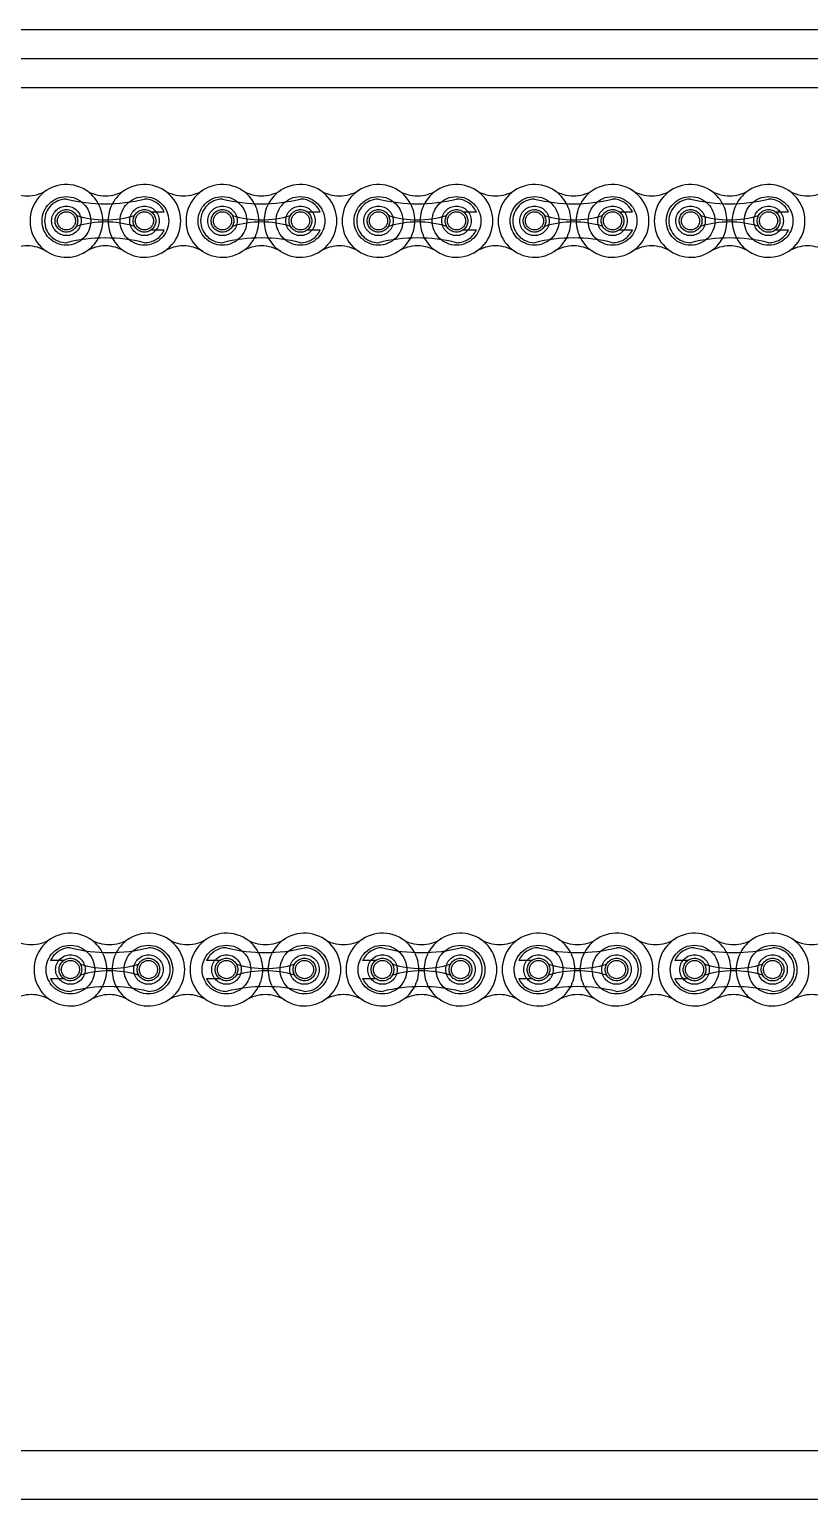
# Model space of a CAD drawing. Header units: metres. Extents: x 0 to 63075, y 0 to 44550.
# Drawn here: x 37905.4 to 38032.4, y 35027 to 35266.3 of the extents above; entities that cross this region are included whole.
import ezdxf

# ---------------------------------------------------------------- set-up
doc = ezdxf.new("R2010")
doc.units = ezdxf.units.M
doc.header["$LTSCALE"] = 75
doc.linetypes.add('HIDDEN2', pattern=[4.7625, 3.175, -1.5875])
for name, color, linetype in [('SDM', 7, 'Continuous'), ('SL4', 4, 'Continuous'), ('ST1', 7, 'HIDDEN2')]:
    doc.layers.add(name, color=color, linetype=linetype)

# ---------------------------------------------------------------- blocks, each defined once
blk = doc.blocks.new('A$Cf5e9a517')
at = {"layer": 'SL4'}
for p, q in [((1009.76, 1700.35), (2334.74, 1700.35)), ((2334.74, 1690.83), (1009.76, 1690.83)), ((1057.26, 1469.11), (2287.24, 1469.11))]:
    blk.add_line(p, q, dxfattribs=at)
at = {"layer": 'ST1'}
for p, q in [((1009.76, 1695.59), (2334.74, 1695.59)), ((2334.74, 1690.83), (1009.76, 1690.83)), ((1762.94, 1670.67), (1765.07, 1670.67)), ((1788.34, 1670.67), (1790.47, 1670.67)), ((1813.74, 1670.67), (1815.87, 1670.67)), ((1839.14, 1670.67), (1841.27, 1670.67)), ((1864.54, 1670.67), (1866.67, 1670.67)), ((1762.94, 1667.71), (1765.07, 1667.71)), ((1788.34, 1667.71), (1790.47, 1667.71)), ((1813.74, 1667.71), (1815.87, 1667.71)), ((1839.14, 1667.71), (1841.27, 1667.71)), ((1864.54, 1667.71), (1866.67, 1667.71)), ((1748.68, 1548.83), (1746.56, 1548.83)), ((1774.08, 1548.83), (1771.96, 1548.83)), ((1799.48, 1548.83), (1797.36, 1548.83)), ((1824.88, 1548.83), (1822.76, 1548.83)), ((1850.28, 1548.83), (1848.16, 1548.83)), ((1748.68, 1545.88), (1746.56, 1545.88)), ((1774.08, 1545.88), (1771.96, 1545.88)), ((1799.48, 1545.88), (1797.36, 1545.88)), ((1824.88, 1545.88), (1822.76, 1545.88)), ((1850.28, 1545.88), (1848.16, 1545.88)), ((1009.76, 1469.11), (2334.74, 1469.11)), ((2334.74, 1461.11), (1009.76, 1461.11))]:
    blk.add_line(p, q, dxfattribs=at)
for centre, radius in [((1749.14, 1669.19), 3.96), ((1761.84, 1669.19), 3.96), ((1774.54, 1669.19), 3.96), ((1787.24, 1669.19), 3.96), ((1799.94, 1669.19), 3.96), ((1812.64, 1669.19), 3.96), ((1825.34, 1669.19), 3.96), ((1838.04, 1669.19), 3.96), ((1850.74, 1669.19), 3.96), ((1863.44, 1669.19), 3.96), ((1749.14, 1669.19), 2.4), ((1749.14, 1669.19), 1.84), ((1749.14, 1669.19), 1.48), ((1761.84, 1669.19), 2.4), ((1761.84, 1669.19), 1.84), ((1761.84, 1669.19), 1.48), ((1774.54, 1669.19), 2.4), ((1774.54, 1669.19), 1.84), ((1774.54, 1669.19), 1.48), ((1787.24, 1669.19), 2.4), ((1787.24, 1669.19), 1.85), ((1787.24, 1669.19), 1.48), ((1799.94, 1669.19), 2.4), ((1799.94, 1669.19), 1.84), ((1799.94, 1669.19), 1.48), ((1812.64, 1669.19), 2.4), ((1812.64, 1669.19), 1.84), ((1812.64, 1669.19), 1.48), ((1825.34, 1669.19), 2.4), ((1825.34, 1669.19), 1.84), ((1825.34, 1669.19), 1.48), ((1838.04, 1669.19), 2.4), ((1838.04, 1669.19), 1.84), ((1838.04, 1669.19), 1.48), ((1850.74, 1669.19), 2.4), ((1850.74, 1669.19), 1.85), ((1850.74, 1669.19), 1.48), ((1863.44, 1669.19), 2.4), ((1863.44, 1669.19), 1.85), ((1863.44, 1669.19), 1.48), ((1749.79, 1547.36), 3.96), ((1762.49, 1547.36), 3.96), ((1775.19, 1547.36), 3.96), ((1787.89, 1547.36), 3.96), ((1800.59, 1547.36), 3.96), ((1813.29, 1547.36), 3.96), ((1825.99, 1547.36), 3.96), ((1838.69, 1547.36), 3.96), ((1851.39, 1547.36), 3.96), ((1864.09, 1547.36), 3.96), ((1749.79, 1547.36), 2.4), ((1749.79, 1547.36), 1.84), ((1749.79, 1547.36), 1.48), ((1762.49, 1547.36), 2.4), ((1762.49, 1547.36), 1.84), ((1762.49, 1547.36), 1.48), ((1775.19, 1547.36), 2.4), ((1775.19, 1547.36), 1.84), ((1775.19, 1547.36), 1.48), ((1787.89, 1547.36), 2.4), ((1787.89, 1547.36), 1.84), ((1787.89, 1547.36), 1.48), ((1800.59, 1547.36), 2.4), ((1800.59, 1547.36), 1.85), ((1800.59, 1547.36), 1.48), ((1813.29, 1547.36), 2.4), ((1813.29, 1547.36), 1.85), ((1813.29, 1547.36), 1.48), ((1825.99, 1547.36), 2.4), ((1825.99, 1547.36), 1.84), ((1825.99, 1547.36), 1.48), ((1838.69, 1547.36), 2.4), ((1838.69, 1547.36), 1.84), ((1838.69, 1547.36), 1.48), ((1851.39, 1547.36), 2.4), ((1851.39, 1547.36), 1.84), ((1851.39, 1547.36), 1.48), ((1864.09, 1547.36), 2.4), ((1864.09, 1547.36), 1.85), ((1864.09, 1547.36), 1.48)]:
    blk.add_circle(centre, radius, dxfattribs=at)
for centre, radius, start, end in [((1749.14, 1669.19), 5.92, 57.5667, 302.4333), ((1761.84, 1669.19), 5.92, 237.5667, 122.4333), ((1774.54, 1669.19), 5.92, 57.5667, 302.4333), ((1787.24, 1669.19), 5.92, 237.5667, 122.4333), ((1799.94, 1669.19), 5.92, 57.5667, 302.4333), ((1812.64, 1669.19), 5.92, 237.5667, 122.4333), ((1825.34, 1669.19), 5.92, 57.5667, 302.4333), ((1838.04, 1669.19), 5.92, 237.5667, 122.4333), ((1850.74, 1669.19), 5.92, 57.5667, 302.4333), ((1863.44, 1669.19), 5.92, 237.5667, 122.4333), ((1742.79, 1679.18), 5.92, 237.5667, 302.4333), ((1749.14, 1669.19), 3.55, 90, 270), ((1755.49, 1698.29), 26.32, 256.0401, 283.9599), ((1755.49, 1679.18), 5.92, 237.5667, 302.4333), ((1749.14, 1669.19), 5.92, 302.4333, 57.5667), ((1761.84, 1669.19), 5.92, 122.4333, 237.5667), ((1761.84, 1669.19), 3.55, 24.5534, 90), ((1768.19, 1679.18), 5.92, 237.5667, 302.4333), ((1774.54, 1669.19), 3.55, 90, 270), ((1780.89, 1698.29), 26.32, 256.0401, 283.9599), ((1780.89, 1679.18), 5.92, 237.5667, 302.4333), ((1774.54, 1669.19), 5.92, 302.4333, 57.5667), ((1787.24, 1669.19), 5.92, 122.4333, 237.5667), ((1787.24, 1669.19), 3.55, 24.5534, 90), ((1793.59, 1679.18), 5.92, 237.5667, 302.4333), ((1799.94, 1669.19), 3.55, 90, 270), ((1806.29, 1698.29), 26.32, 256.0401, 283.9599), ((1806.29, 1679.18), 5.92, 237.5667, 302.4333), ((1799.94, 1669.19), 5.92, 302.4333, 57.5667), ((1812.64, 1669.19), 5.92, 122.4333, 237.5667), ((1812.64, 1669.19), 3.55, 24.5534, 90), ((1818.99, 1679.18), 5.92, 237.5667, 302.4333), ((1825.34, 1669.19), 3.55, 90, 270), ((1831.69, 1698.29), 26.32, 256.0401, 283.9599), ((1831.69, 1679.18), 5.92, 237.5667, 302.4333), ((1825.34, 1669.19), 5.92, 302.4333, 57.5667), ((1838.04, 1669.19), 5.92, 122.4333, 237.5667), ((1838.04, 1669.19), 3.55, 24.5534, 90), ((1844.39, 1679.18), 5.92, 237.5667, 302.4333), ((1850.74, 1669.19), 3.55, 90, 270), ((1857.09, 1698.29), 26.32, 256.0401, 283.9599), ((1857.09, 1679.18), 5.92, 237.5667, 302.4333), ((1850.74, 1669.19), 5.92, 302.4333, 57.5667), ((1863.44, 1669.19), 5.92, 122.4333, 237.5667), ((1863.44, 1669.19), 3.55, 24.5534, 90), ((1869.79, 1679.18), 5.92, 237.5667, 302.4333), ((1755.49, 1685.54), 16.17, 252.993, 287.007), ((1780.89, 1685.54), 16.17, 252.993, 287.007), ((1806.29, 1685.54), 16.17, 252.993, 287.007), ((1831.69, 1685.54), 16.17, 252.993, 287.007), ((1857.09, 1685.54), 16.17, 252.993, 287.007), ((1755.49, 1652.84), 16.17, 72.993, 107.007), ((1761.84, 1669.19), 3.55, 270, 335.4466), ((1780.89, 1652.84), 16.17, 72.993, 107.007), ((1787.24, 1669.19), 3.55, 270, 335.4466), ((1806.29, 1652.84), 16.17, 72.993, 107.007), ((1812.64, 1669.19), 3.55, 270, 335.4466), ((1831.69, 1652.84), 16.17, 72.993, 107.007), ((1838.04, 1669.19), 3.55, 270, 335.4466), ((1857.09, 1652.84), 16.17, 72.993, 107.007), ((1863.44, 1669.19), 3.55, 270, 335.4466), ((1742.79, 1659.2), 5.92, 57.5667, 122.4333), ((1755.49, 1640.09), 26.32, 76.0401, 103.9599), ((1755.49, 1659.2), 5.92, 57.5667, 122.4333), ((1768.19, 1659.2), 5.92, 57.5667, 122.4333), ((1780.89, 1640.09), 26.32, 76.0401, 103.9599), ((1780.89, 1659.2), 5.92, 57.5667, 122.4333), ((1793.59, 1659.2), 5.92, 57.5667, 122.4333), ((1806.29, 1640.09), 26.32, 76.0401, 103.9599), ((1806.29, 1659.2), 5.92, 57.5667, 122.4333), ((1818.99, 1659.2), 5.92, 57.5667, 122.4333), ((1831.69, 1640.09), 26.32, 76.0401, 103.9599), ((1831.69, 1659.2), 5.92, 57.5667, 122.4333), ((1844.39, 1659.2), 5.92, 57.5667, 122.4333), ((1857.09, 1640.09), 26.32, 76.0401, 103.9599), ((1857.09, 1659.2), 5.92, 57.5667, 122.4333), ((1869.79, 1659.2), 5.92, 57.5667, 122.4333), ((1749.79, 1547.36), 5.92, 57.5667, 302.4333), ((1762.49, 1547.36), 5.92, 237.5667, 122.4333), ((1775.19, 1547.36), 5.92, 57.5667, 302.4333), ((1787.89, 1547.36), 5.92, 237.5667, 122.4333), ((1800.59, 1547.36), 5.92, 57.5667, 302.4333), ((1813.29, 1547.36), 5.92, 237.5667, 122.4333), ((1825.99, 1547.36), 5.92, 57.5667, 302.4333), ((1838.69, 1547.36), 5.92, 237.5667, 122.4333), ((1851.39, 1547.36), 5.92, 57.5667, 302.4333), ((1864.09, 1547.36), 5.92, 237.5667, 122.4333), ((1743.44, 1557.35), 5.92, 237.5667, 302.4333), ((1749.79, 1547.36), 3.55, 90, 155.4466), ((1756.14, 1576.45), 26.32, 256.0401, 283.9599), ((1756.14, 1557.35), 5.92, 237.5667, 302.4333), ((1749.79, 1547.36), 5.92, 302.4333, 57.5667), ((1762.49, 1547.36), 5.92, 122.4333, 237.5667), ((1762.49, 1547.36), 3.55, 270, 90), ((1768.84, 1557.35), 5.92, 237.5667, 302.4333), ((1775.19, 1547.36), 3.55, 90, 155.4466), ((1781.54, 1576.45), 26.32, 256.0401, 283.9599), ((1781.54, 1557.35), 5.92, 237.5667, 302.4333), ((1775.19, 1547.36), 5.92, 302.4333, 57.5667), ((1787.89, 1547.36), 5.92, 122.4333, 237.5667), ((1787.89, 1547.36), 3.55, 270, 90), ((1794.24, 1557.35), 5.92, 237.5667, 302.4333), ((1800.59, 1547.36), 3.55, 90, 155.4466), ((1806.94, 1576.45), 26.32, 256.0401, 283.9599), ((1806.94, 1557.35), 5.92, 237.5667, 302.4333), ((1800.59, 1547.36), 5.92, 302.4333, 57.5667), ((1813.29, 1547.36), 5.92, 122.4333, 237.5667), ((1813.29, 1547.36), 3.55, 270, 90), ((1819.64, 1557.35), 5.92, 237.5667, 302.4333), ((1825.99, 1547.36), 3.55, 90, 155.4466), ((1832.34, 1576.45), 26.32, 256.0401, 283.9599), ((1832.34, 1557.35), 5.92, 237.5667, 302.4333), ((1825.99, 1547.36), 5.92, 302.4333, 57.5667), ((1838.69, 1547.36), 5.92, 122.4333, 237.5667), ((1838.69, 1547.36), 3.55, 270, 90), ((1845.04, 1557.35), 5.92, 237.5667, 302.4333), ((1851.39, 1547.36), 3.55, 90, 155.4466), ((1857.74, 1576.45), 26.32, 256.0401, 283.9599), ((1857.74, 1557.35), 5.92, 237.5667, 302.4333), ((1851.39, 1547.36), 5.92, 302.4333, 57.5667), ((1864.09, 1547.36), 5.92, 122.4333, 237.5667), ((1864.09, 1547.36), 3.55, 270, 90), ((1870.44, 1557.35), 5.92, 237.5667, 302.4333), ((1756.14, 1563.71), 16.17, 252.993, 287.007), ((1781.54, 1563.71), 16.17, 252.993, 287.007), ((1806.94, 1563.71), 16.17, 252.993, 287.007), ((1832.34, 1563.71), 16.17, 252.993, 287.007), ((1857.74, 1563.71), 16.17, 252.993, 287.007), ((1749.79, 1547.36), 3.55, 204.5534, 270), ((1756.14, 1531), 16.17, 72.993, 107.007), ((1775.19, 1547.36), 3.55, 204.5534, 270), ((1781.54, 1531), 16.17, 72.993, 107.007), ((1800.59, 1547.36), 3.55, 204.5534, 270), ((1806.94, 1531), 16.17, 72.993, 107.007), ((1825.99, 1547.36), 3.55, 204.5534, 270), ((1832.34, 1531), 16.17, 72.993, 107.007), ((1851.39, 1547.36), 3.55, 204.5534, 270), ((1857.74, 1531), 16.17, 72.993, 107.007), ((1743.44, 1537.36), 5.92, 57.5667, 122.4333), ((1756.14, 1518.26), 26.32, 76.0401, 103.9599), ((1756.14, 1537.36), 5.92, 57.5667, 122.4333), ((1768.84, 1537.36), 5.92, 57.5667, 122.4333), ((1781.54, 1518.26), 26.32, 76.0401, 103.9599), ((1781.54, 1537.36), 5.92, 57.5667, 122.4333), ((1794.24, 1537.36), 5.92, 57.5667, 122.4333), ((1806.94, 1518.26), 26.32, 76.0401, 103.9599), ((1806.94, 1537.36), 5.92, 57.5667, 122.4333), ((1819.64, 1537.36), 5.92, 57.5667, 122.4333), ((1832.34, 1518.26), 26.32, 76.0401, 103.9599), ((1832.34, 1537.36), 5.92, 57.5667, 122.4333), ((1845.04, 1537.36), 5.92, 57.5667, 122.4333), ((1857.74, 1518.26), 26.32, 76.0401, 103.9599), ((1857.74, 1537.36), 5.92, 57.5667, 122.4333), ((1870.44, 1537.36), 5.92, 57.5667, 122.4333)]:
    blk.add_arc(centre, radius, start, end, dxfattribs=at)

msp = doc.modelspace()

# ---------------------------------------------------------------- block references
at = {"layer": 'SDM'}
msp.add_blockref('A$Cf5e9a517', (36162.25, 33565.92), dxfattribs=at)

doc.saveas('drawing.dxf')
